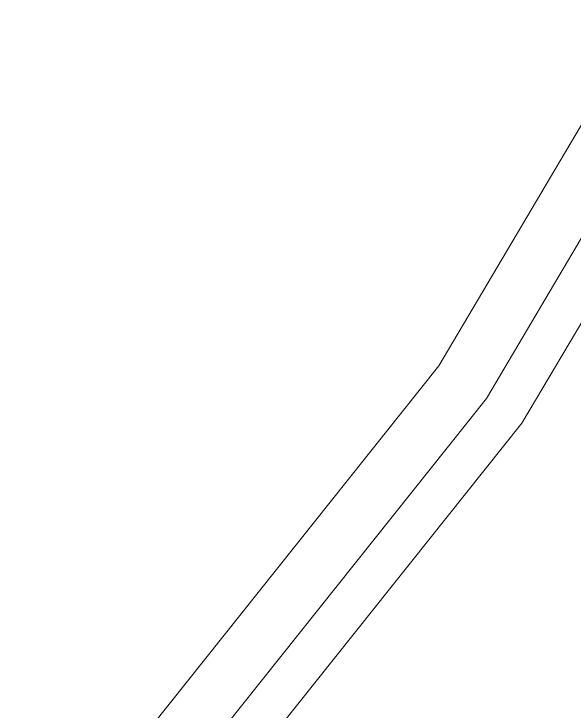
# Model space of a CAD drawing. Extents: x 2498567 to 2501210, y 7092229 to 7094464.
# Drawn here: x 2499039.336 to 2499043.229, y 7093302.842 to 7093307.686 of the extents above; entities that cross this region are included whole.
import ezdxf

# ---------------------------------------------------------------- set-up
doc = ezdxf.new("R2010")
doc.units = 0
doc.header["$MEASUREMENT"] = 0
doc.layers.add('2', color=7, linetype='Continuous', lineweight=0)

msp = doc.modelspace()

# ---------------------------------------------------------------- linework, layer by layer
at = {"layer": '2', "color": 7, "linetype": 'Continuous', "lineweight": 0, "flags": 128}
for points in [[(2499046.6775, 7093312.6604), (2499042.2894, 7093305.2414), (2499038.5904, 7093300.6051), (2499035.8196, 7093297.5988), (2499032.1115, 7093294.6404), (2499029.1606, 7093292.2693), (2499023.4714, 7093289.0173), (2499008.0815, 7093281.3124), (2498988.8221, 7093271.8922), (2498967.7447, 7093261.3005), (2498957.9313, 7093256.1313), (2498942.5728, 7093248.5155), (2498915.0249, 7093234.9421), (2498882.2179, 7093218.5551), (2498855.1011, 7093204.9812), (2498817.0284, 7093185.9853), (2498799.6887, 7093177.1925), (2498785.6473, 7093170.0887)], [(2499047.0218, 7093312.4567), (2499042.6194, 7093305.0137), (2499038.8942, 7093300.3445), (2499036.093, 7093297.3052), (2499032.3615, 7093294.3282), (2499029.3866, 7093291.9377), (2499023.6603, 7093288.6646), (2499008.2589, 7093280.9539), (2498988.9997, 7093271.5338), (2498967.9277, 7093260.9448), (2498958.1134, 7093255.7751), (2498942.7501, 7093248.1569), (2498915.2027, 7093234.5837), (2498882.3968, 7093218.1973), (2498855.2799, 7093204.6234), (2498817.2082, 7093185.628), (2498799.8694, 7093176.8356), (2498785.8004, 7093169.7179)], [(2499047.28, 7093312.304), (2499042.867, 7093304.843), (2499039.122, 7093300.149), (2499036.298, 7093297.085), (2499032.549, 7093294.094), (2499029.556, 7093291.689), (2499023.802, 7093288.4), (2499008.392, 7093280.685), (2498989.133, 7093271.265), (2498968.065, 7093260.678), (2498958.25, 7093255.508), (2498942.883, 7093247.888), (2498915.336, 7093234.315), (2498882.531, 7093217.929), (2498855.414, 7093204.355), (2498817.343, 7093185.36), (2498800.005, 7093176.568), (2498785.9152, 7093169.4398)]]:
    msp.add_lwpolyline(points, dxfattribs=at)

doc.saveas('drawing.dxf')
